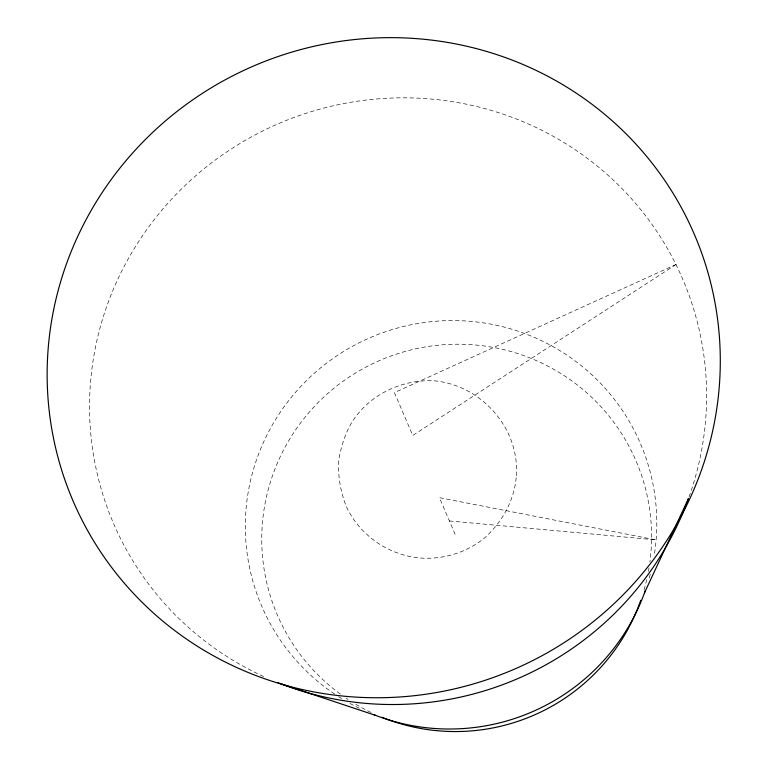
<?xml version="1.0" encoding="UTF-8"?>
<svg xmlns="http://www.w3.org/2000/svg" width="769" height="769" viewBox="0 0 769 769"><rect width="100%" height="100%" fill="white"/><g stroke="black" fill="none" stroke-linecap="round" stroke-linejoin="round"><path stroke-width="0.58" stroke-dasharray="3.85 2.88" d="M449.404 520.959L656.101 539.905L439.416 497.658L455.181 534.445M340.321 694.051A195.191 193.394 -23.2 0 1 282.886 451.316A195.191 193.394 -23.2 0 1 514.374 352.519A195.191 193.394 -23.2 0 1 649.901 561.918M649.026 567.83A195.191 193.394 -23.2 0 1 648.411 571.367M646.71 579.595A195.191 193.394 -23.2 0 1 643.672 591.207M371.071 712.459A195.191 193.394 -23.2 0 1 355.191 703.923M348.107 699.463A195.191 193.394 -23.2 0 1 346.127 698.146M334.698 694.119A206.082 203.881 -23.2 0 1 266.093 436.773A206.082 203.881 -23.2 0 1 512.961 329.565A206.082 203.881 -23.2 0 1 654.227 555.353M650.257 574.299A206.082 203.881 -23.2 0 1 648.651 580.134M359.296 708.278A206.082 203.881 -23.2 0 1 348.78 702.779M341.638 698.579A206.082 203.881 -23.2 0 1 338.639 696.695M263.652 676.537A309.696 302.169 -23.2 0 1 115.581 284.136A309.696 302.169 -23.2 0 1 511.673 117.196A309.696 302.169 -23.2 0 1 688.918 497.303M516.182 477.607C514.086 500.965 501.907 522.314 484.71 537.829C466.11 553.026 442.185 560.072 418.317 557.842C387.384 554.439 359.517 534.868 346.348 506.588C340.359 491.18 337.495 475.165 338.946 458.632C342.263 441.762 347.79 425.074 359.459 412.069C377.608 390.844 405.801 379.675 433.533 380.732C481.481 384.808 520.757 429.054 516.182 477.607M675.961 264.517L412.761 435.456L394.41 392.642L675.961 264.517"/><path stroke-width="1.15" d="M644.537 592.707L688.515 498.427A309.696 302.169 -23.2 0 1 277.974 682.661M281.3 683.968L375.512 715.333M640.75 600.291A195.191 193.394 -23.2 0 1 382.02 717.285M645.345 590.448A206.082 203.881 -23.2 0 1 373.33 714.478M272.985 681.545A338.033 328.565 -23.2 0 0 714.343 299.247A338.033 328.565 -23.2 0 0 163.826 122.309A338.033 328.565 -23.2 0 0 272.985 681.545"/></g></svg>
